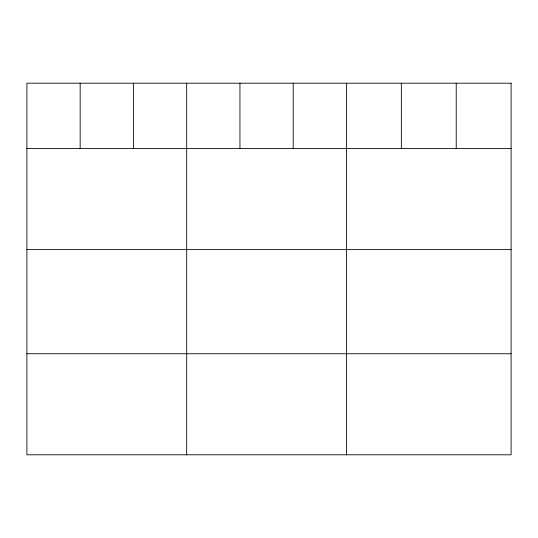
<?xml version="1.0" encoding="UTF-8"?>
<svg xmlns="http://www.w3.org/2000/svg" width="538" height="538" viewBox="0 0 538 538"><rect width="100%" height="100%" fill="white"/><g stroke="black" fill="none" stroke-linecap="round" stroke-linejoin="round"><path stroke-width="0.81" d="M26.9 148.555L511.1 148.555M26.9 249.612L511.1 249.612M26.9 353.742L511.1 353.742M456.224 83.202L456.224 148.555M401.348 83.202L401.348 148.555M346.472 83.202L346.472 454.798M293.21 83.202L293.21 148.555M239.948 83.202L239.948 148.555M186.686 83.202L186.686 454.798M133.424 83.202L133.424 148.555M80.162 83.202L80.162 148.555M511.1 83.202L26.9 83.202L26.9 454.798L511.1 454.798L511.1 83.202"/></g></svg>
